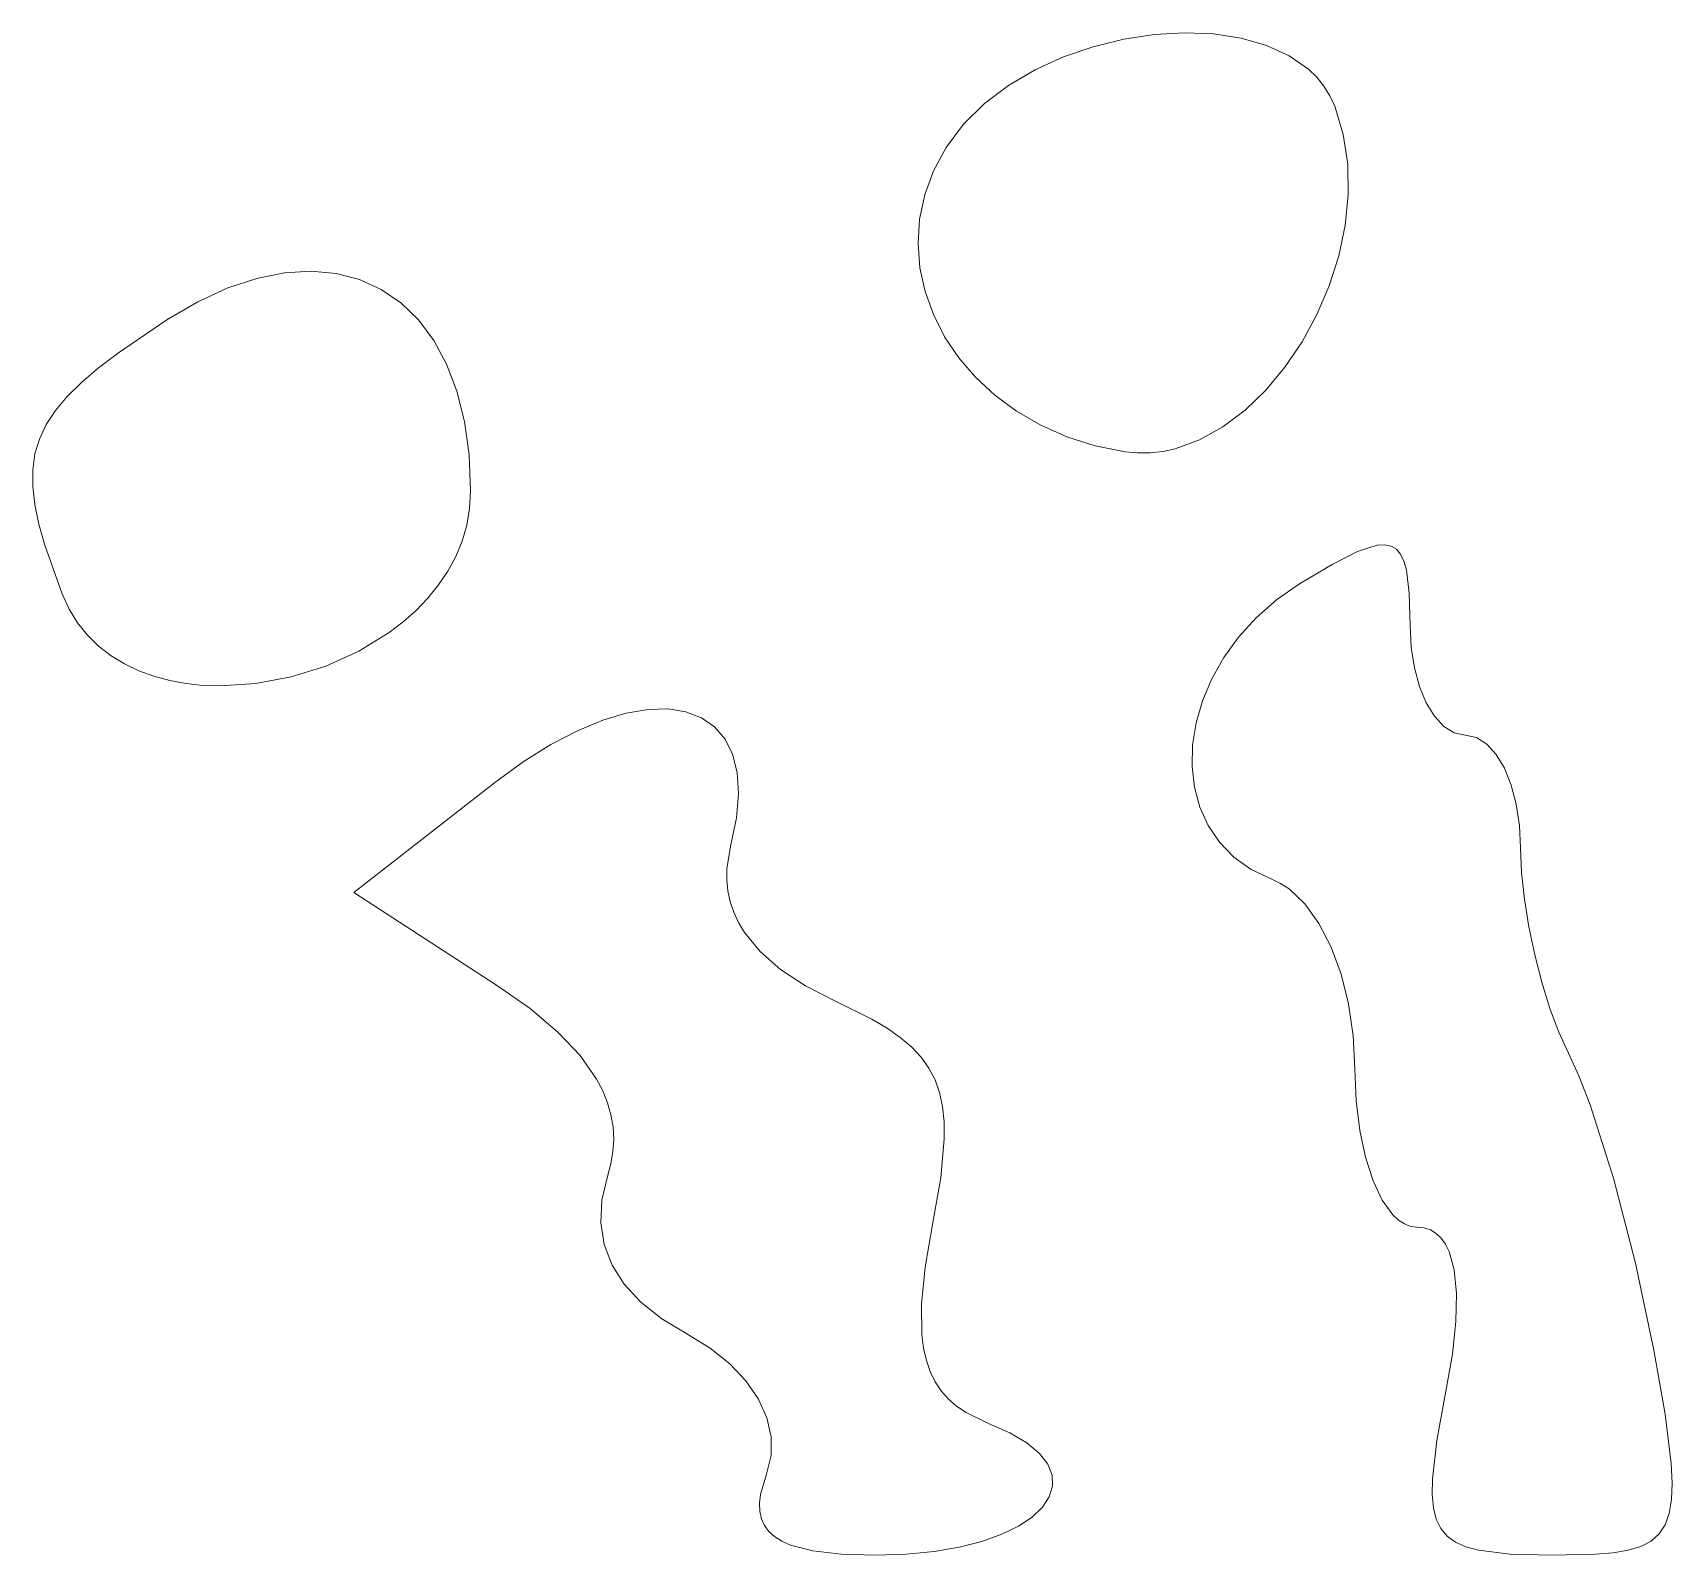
# Model space of a CAD drawing. Header units: millimetres. Extents: x -199 to 251, y -179 to 271.
# Drawn here: x 71.19 to 91.96, y 225.9 to 245.18 of the extents above; entities that cross this region are included whole.
import ezdxf

# ---------------------------------------------------------------- set-up
doc = ezdxf.new("R2010")
doc.units = ezdxf.units.MM
doc.header["$MEASUREMENT"] = 0
doc.layers.add('Camada 1', color=7, linetype='Continuous')

msp = doc.modelspace()

# ---------------------------------------------------------------- linework, layer by layer
at = {"layer": 'Camada 1', "color": 250, "lineweight": 18}
for points, knots in [([(87.8147, 242.7448), (87.8147, 242.7448), (87.8539, 243.1333), (87.8539, 243.1333), (87.8539, 243.1333), (87.8539, 243.1333), (87.8472, 243.5183), (87.8472, 243.5183), (87.8472, 243.5183), (87.8472, 243.5183), (87.7911, 243.8941), (87.7911, 243.8941), (87.7911, 243.8941), (87.7911, 243.8941), (87.6823, 244.2548), (87.6823, 244.2548), (87.6823, 244.2548), (87.6823, 244.2548), (87.6209, 244.3875), (87.6209, 244.3875), (87.6209, 244.3875), (87.6209, 244.3875), (87.5444, 244.5096), (87.5444, 244.5096), (87.5444, 244.5096), (87.5444, 244.5096), (87.4537, 244.6211), (87.4537, 244.6211), (87.4537, 244.6211), (87.4537, 244.6211), (87.3496, 244.7223), (87.3496, 244.7223), (87.3496, 244.7223), (87.3496, 244.7223), (87.1053, 244.8939), (87.1053, 244.8939), (87.1053, 244.8939), (87.1053, 244.8939), (86.8187, 245.0251), (86.8187, 245.0251), (86.8187, 245.0251), (86.8187, 245.0251), (86.4973, 245.1168), (86.4973, 245.1168), (86.4973, 245.1168), (86.4973, 245.1168), (86.1483, 245.1695), (86.1483, 245.1695), (86.1483, 245.1695), (86.1483, 245.1695), (85.7792, 245.1843), (85.7792, 245.1843), (85.7792, 245.1843), (85.7792, 245.1843), (85.3972, 245.1618), (85.3972, 245.1618), (85.3972, 245.1618), (85.3972, 245.1618), (85.0097, 245.1027), (85.0097, 245.1027), (85.0097, 245.1027), (85.0097, 245.1027), (84.6241, 245.008), (84.6241, 245.008), (84.6241, 245.008), (84.6241, 245.008), (84.2476, 244.8784), (84.2476, 244.8784), (84.2476, 244.8784), (84.2476, 244.8784), (83.8877, 244.7145), (83.8877, 244.7145), (83.8877, 244.7145), (83.8877, 244.7145), (83.5517, 244.5174), (83.5517, 244.5174), (83.5517, 244.5174), (83.5517, 244.5174), (83.2469, 244.2876), (83.2469, 244.2876), (83.2469, 244.2876), (83.2469, 244.2876), (82.9807, 244.026), (82.9807, 244.026), (82.9807, 244.026), (82.9807, 244.026), (82.7603, 243.7333), (82.7603, 243.7333), (82.7603, 243.7333), (82.7603, 243.7333), (82.6, 243.4361), (82.6, 243.4361), (82.6, 243.4361), (82.6, 243.4361), (82.4883, 243.1319), (82.4883, 243.1319), (82.4883, 243.1319), (82.4883, 243.1319), (82.4237, 242.8238), (82.4237, 242.8238), (82.4237, 242.8238), (82.4237, 242.8238), (82.404, 242.5151), (82.404, 242.5151), (82.404, 242.5151), (82.404, 242.5151), (82.4277, 242.2087), (82.4277, 242.2087), (82.4277, 242.2087), (82.4277, 242.2087), (82.4929, 241.9078), (82.4929, 241.9078), (82.4929, 241.9078), (82.4929, 241.9078), (82.5976, 241.6154), (82.5976, 241.6154), (82.5976, 241.6154), (82.5976, 241.6154), (82.7403, 241.3347), (82.7403, 241.3347), (82.7403, 241.3347), (82.7403, 241.3347), (82.919, 241.0686), (82.919, 241.0686), (82.919, 241.0686), (82.919, 241.0686), (83.1318, 240.8203), (83.1318, 240.8203), (83.1318, 240.8203), (83.1318, 240.8203), (83.3771, 240.5929), (83.3771, 240.5929), (83.3771, 240.5929), (83.3771, 240.5929), (83.6529, 240.3895), (83.6529, 240.3895), (83.6529, 240.3895), (83.6529, 240.3895), (83.9575, 240.2131), (83.9575, 240.2131), (83.9575, 240.2131), (83.9575, 240.2131), (84.289, 240.0669), (84.289, 240.0669), (84.289, 240.0669), (84.289, 240.0669), (84.6457, 239.9539), (84.6457, 239.9539), (84.6457, 239.9539), (84.6457, 239.9539), (85.0256, 239.8772), (85.0256, 239.8772), (85.0256, 239.8772), (85.0256, 239.8772), (85.1859, 239.8622), (85.1859, 239.8622), (85.1859, 239.8622), (85.1859, 239.8622), (85.3455, 239.8642), (85.3455, 239.8642), (85.3455, 239.8642), (85.3455, 239.8642), (85.5041, 239.8824), (85.5041, 239.8824), (85.5041, 239.8824), (85.5041, 239.8824), (85.6611, 239.916), (85.6611, 239.916), (85.6611, 239.916), (85.6611, 239.916), (85.9687, 240.027), (85.9687, 240.027), (85.9687, 240.027), (85.9687, 240.027), (86.2651, 240.1913), (86.2651, 240.1913), (86.2651, 240.1913), (86.2651, 240.1913), (86.5467, 240.4033), (86.5467, 240.4033), (86.5467, 240.4033), (86.5467, 240.4033), (86.8101, 240.6574), (86.8101, 240.6574), (86.8101, 240.6574), (86.8101, 240.6574), (87.0519, 240.9477), (87.0519, 240.9477), (87.0519, 240.9477), (87.0519, 240.9477), (87.2686, 241.2687), (87.2686, 241.2687), (87.2686, 241.2687), (87.2686, 241.2687), (87.4566, 241.6146), (87.4566, 241.6146), (87.4566, 241.6146), (87.4566, 241.6146), (87.6127, 241.9797), (87.6127, 241.9797), (87.6127, 241.9797), (87.6127, 241.9797), (87.7332, 242.3584), (87.7332, 242.3584), (87.7332, 242.3584), (87.7332, 242.3584), (87.8147, 242.7448), (87.8147, 242.7448)], [0, 0, 0, 0, 0.0188679, 0.0188679, 0.0188679, 0.0188679, 0.0377358, 0.0377358, 0.0377358, 0.0377358, 0.0566038, 0.0566038, 0.0566038, 0.0566038, 0.0754717, 0.0754717, 0.0754717, 0.0754717, 0.0943396, 0.0943396, 0.0943396, 0.0943396, 0.1132075, 0.1132075, 0.1132075, 0.1132075, 0.1320755, 0.1320755, 0.1320755, 0.1320755, 0.1509434, 0.1509434, 0.1509434, 0.1509434, 0.1698113, 0.1698113, 0.1698113, 0.1698113, 0.1886792, 0.1886792, 0.1886792, 0.1886792, 0.2075472, 0.2075472, 0.2075472, 0.2075472, 0.2264151, 0.2264151, 0.2264151, 0.2264151, 0.245283, 0.245283, 0.245283, 0.245283, 0.2641509, 0.2641509, 0.2641509, 0.2641509, 0.2830189, 0.2830189, 0.2830189, 0.2830189, 0.3018868, 0.3018868, 0.3018868, 0.3018868, 0.3207547, 0.3207547, 0.3207547, 0.3207547, 0.3396226, 0.3396226, 0.3396226, 0.3396226, 0.3584906, 0.3584906, 0.3584906, 0.3584906, 0.3773585, 0.3773585, 0.3773585, 0.3773585, 0.3962264, 0.3962264, 0.3962264, 0.3962264, 0.4150943, 0.4150943, 0.4150943, 0.4150943, 0.4339623, 0.4339623, 0.4339623, 0.4339623, 0.4528302, 0.4528302, 0.4528302, 0.4528302, 0.4716981, 0.4716981, 0.4716981, 0.4716981, 0.490566, 0.490566, 0.490566, 0.490566, 0.509434, 0.509434, 0.509434, 0.509434, 0.5283019, 0.5283019, 0.5283019, 0.5283019, 0.5471698, 0.5471698, 0.5471698, 0.5471698, 0.5660377, 0.5660377, 0.5660377, 0.5660377, 0.5849057, 0.5849057, 0.5849057, 0.5849057, 0.6037736, 0.6037736, 0.6037736, 0.6037736, 0.6226415, 0.6226415, 0.6226415, 0.6226415, 0.6415094, 0.6415094, 0.6415094, 0.6415094, 0.6603774, 0.6603774, 0.6603774, 0.6603774, 0.6792453, 0.6792453, 0.6792453, 0.6792453, 0.6981132, 0.6981132, 0.6981132, 0.6981132, 0.7169811, 0.7169811, 0.7169811, 0.7169811, 0.7358491, 0.7358491, 0.7358491, 0.7358491, 0.754717, 0.754717, 0.754717, 0.754717, 0.7735849, 0.7735849, 0.7735849, 0.7735849, 0.7924528, 0.7924528, 0.7924528, 0.7924528, 0.8113208, 0.8113208, 0.8113208, 0.8113208, 0.8301887, 0.8301887, 0.8301887, 0.8301887, 0.8490566, 0.8490566, 0.8490566, 0.8490566, 0.8679245, 0.8679245, 0.8679245, 0.8679245, 0.8867925, 0.8867925, 0.8867925, 0.8867925, 0.9056604, 0.9056604, 0.9056604, 0.9056604, 0.9245283, 0.9245283, 0.9245283, 0.9245283, 0.9433962, 0.9433962, 0.9433962, 0.9433962, 0.9622642, 0.9622642, 0.9622642, 0.9622642, 1, 1, 1, 1]), ([(76.4309, 240.9862), (76.4309, 240.9862), (76.2678, 241.2877), (76.2678, 241.2877), (76.2678, 241.2877), (76.2678, 241.2877), (76.074, 241.5466), (76.074, 241.5466), (76.074, 241.5466), (76.074, 241.5466), (75.8514, 241.762), (75.8514, 241.762), (75.8514, 241.762), (75.8514, 241.762), (75.6021, 241.9325), (75.6021, 241.9325), (75.6021, 241.9325), (75.6021, 241.9325), (75.3282, 242.0572), (75.3282, 242.0572), (75.3282, 242.0572), (75.3282, 242.0572), (75.0316, 242.1347), (75.0316, 242.1347), (75.0316, 242.1347), (75.0316, 242.1347), (74.7144, 242.1641), (74.7144, 242.1641), (74.7144, 242.1641), (74.7144, 242.1641), (74.3785, 242.1441), (74.3785, 242.1441), (74.3785, 242.1441), (74.3785, 242.1441), (74.0261, 242.0737), (74.0261, 242.0737), (74.0261, 242.0737), (74.0261, 242.0737), (73.659, 241.9517), (73.659, 241.9517), (73.659, 241.9517), (73.659, 241.9517), (73.2793, 241.777), (73.2793, 241.777), (73.2793, 241.777), (73.2793, 241.777), (72.8892, 241.5483), (72.8892, 241.5483), (72.8892, 241.5483), (72.8892, 241.5483), (72.2753, 241.1304), (72.2753, 241.1304), (72.2753, 241.1304), (72.2753, 241.1304), (72.0237, 240.9389), (72.0237, 240.9389), (72.0237, 240.9389), (72.0237, 240.9389), (71.8075, 240.7552), (71.8075, 240.7552), (71.8075, 240.7552), (71.8075, 240.7552), (71.6255, 240.5762), (71.6255, 240.5762), (71.6255, 240.5762), (71.6255, 240.5762), (71.4766, 240.3991), (71.4766, 240.3991), (71.4766, 240.3991), (71.4766, 240.3991), (71.3598, 240.2208), (71.3598, 240.2208), (71.3598, 240.2208), (71.3598, 240.2208), (71.2737, 240.0383), (71.2737, 240.0383), (71.2737, 240.0383), (71.2737, 240.0383), (71.2174, 239.8489), (71.2174, 239.8489), (71.2174, 239.8489), (71.2174, 239.8489), (71.1897, 239.6495), (71.1897, 239.6495), (71.1897, 239.6495), (71.1897, 239.6495), (71.1894, 239.437), (71.1894, 239.437), (71.1894, 239.437), (71.1894, 239.437), (71.2155, 239.2086), (71.2155, 239.2086), (71.2155, 239.2086), (71.2155, 239.2086), (71.2668, 238.9614), (71.2668, 238.9614), (71.2668, 238.9614), (71.2668, 238.9614), (71.3421, 238.6922), (71.3421, 238.6922), (71.3421, 238.6922), (71.3421, 238.6922), (71.5605, 238.0765), (71.5605, 238.0765), (71.5605, 238.0765), (71.5605, 238.0765), (71.6492, 237.8831), (71.6492, 237.8831), (71.6492, 237.8831), (71.6492, 237.8831), (71.7569, 237.7084), (71.7569, 237.7084), (71.7569, 237.7084), (71.7569, 237.7084), (71.8823, 237.552), (71.8823, 237.552), (71.8823, 237.552), (71.8823, 237.552), (72.0239, 237.4136), (72.0239, 237.4136), (72.0239, 237.4136), (72.0239, 237.4136), (72.1802, 237.2929), (72.1802, 237.2929), (72.1802, 237.2929), (72.1802, 237.2929), (72.3498, 237.1894), (72.3498, 237.1894), (72.3498, 237.1894), (72.3498, 237.1894), (72.5313, 237.1028), (72.5313, 237.1028), (72.5313, 237.1028), (72.5313, 237.1028), (72.7233, 237.0328), (72.7233, 237.0328), (72.7233, 237.0328), (72.7233, 237.0328), (72.9242, 236.9789), (72.9242, 236.9789), (72.9242, 236.9789), (72.9242, 236.9789), (73.1328, 236.9409), (73.1328, 236.9409), (73.1328, 236.9409), (73.1328, 236.9409), (73.3474, 236.9183), (73.3474, 236.9183), (73.3474, 236.9183), (73.3474, 236.9183), (73.5669, 236.9108), (73.5669, 236.9108), (73.5669, 236.9108), (73.5669, 236.9108), (74.0141, 236.9398), (74.0141, 236.9398), (74.0141, 236.9398), (74.0141, 236.9398), (74.4629, 237.0248), (74.4629, 237.0248), (74.4629, 237.0248), (74.4629, 237.0248), (74.9019, 237.163), (74.9019, 237.163), (74.9019, 237.163), (74.9019, 237.163), (75.3196, 237.3515), (75.3196, 237.3515), (75.3196, 237.3515), (75.3196, 237.3515), (75.7045, 237.5875), (75.7045, 237.5875), (75.7045, 237.5875), (75.7045, 237.5875), (75.8811, 237.7224), (75.8811, 237.7224), (75.8811, 237.7224), (75.8811, 237.7224), (76.0452, 237.868), (76.0452, 237.868), (76.0452, 237.868), (76.0452, 237.868), (76.1954, 238.0241), (76.1954, 238.0241), (76.1954, 238.0241), (76.1954, 238.0241), (76.3302, 238.1902), (76.3302, 238.1902), (76.3302, 238.1902), (76.3302, 238.1902), (76.4481, 238.366), (76.4481, 238.366), (76.4481, 238.366), (76.4481, 238.366), (76.5479, 238.5511), (76.5479, 238.5511), (76.5479, 238.5511), (76.5479, 238.5511), (76.628, 238.7453), (76.628, 238.7453), (76.628, 238.7453), (76.628, 238.7453), (76.687, 238.948), (76.687, 238.948), (76.687, 238.948), (76.687, 238.948), (76.7234, 239.1589), (76.7234, 239.1589), (76.7234, 239.1589), (76.7234, 239.1589), (76.7359, 239.3778), (76.7359, 239.3778), (76.7359, 239.3778), (76.7359, 239.3778), (76.7158, 239.838), (76.7158, 239.838), (76.7158, 239.838), (76.7158, 239.838), (76.6569, 240.2602), (76.6569, 240.2602), (76.6569, 240.2602), (76.6569, 240.2602), (76.5613, 240.6433), (76.5613, 240.6433), (76.5613, 240.6433), (76.5613, 240.6433), (76.4309, 240.9862), (76.4309, 240.9862)], [0, 0, 0, 0, 0.0172414, 0.0172414, 0.0172414, 0.0172414, 0.0344828, 0.0344828, 0.0344828, 0.0344828, 0.0517241, 0.0517241, 0.0517241, 0.0517241, 0.0689655, 0.0689655, 0.0689655, 0.0689655, 0.0862069, 0.0862069, 0.0862069, 0.0862069, 0.1034483, 0.1034483, 0.1034483, 0.1034483, 0.1206897, 0.1206897, 0.1206897, 0.1206897, 0.137931, 0.137931, 0.137931, 0.137931, 0.1551724, 0.1551724, 0.1551724, 0.1551724, 0.1724138, 0.1724138, 0.1724138, 0.1724138, 0.1896552, 0.1896552, 0.1896552, 0.1896552, 0.2068966, 0.2068966, 0.2068966, 0.2068966, 0.2241379, 0.2241379, 0.2241379, 0.2241379, 0.2413793, 0.2413793, 0.2413793, 0.2413793, 0.2586207, 0.2586207, 0.2586207, 0.2586207, 0.2758621, 0.2758621, 0.2758621, 0.2758621, 0.2931034, 0.2931034, 0.2931034, 0.2931034, 0.3103448, 0.3103448, 0.3103448, 0.3103448, 0.3275862, 0.3275862, 0.3275862, 0.3275862, 0.3448276, 0.3448276, 0.3448276, 0.3448276, 0.362069, 0.362069, 0.362069, 0.362069, 0.3793103, 0.3793103, 0.3793103, 0.3793103, 0.3965517, 0.3965517, 0.3965517, 0.3965517, 0.4137931, 0.4137931, 0.4137931, 0.4137931, 0.4310345, 0.4310345, 0.4310345, 0.4310345, 0.4482759, 0.4482759, 0.4482759, 0.4482759, 0.4655172, 0.4655172, 0.4655172, 0.4655172, 0.4827586, 0.4827586, 0.4827586, 0.4827586, 0.5, 0.5, 0.5, 0.5, 0.5172414, 0.5172414, 0.5172414, 0.5172414, 0.5344828, 0.5344828, 0.5344828, 0.5344828, 0.5517241, 0.5517241, 0.5517241, 0.5517241, 0.5689655, 0.5689655, 0.5689655, 0.5689655, 0.5862069, 0.5862069, 0.5862069, 0.5862069, 0.6034483, 0.6034483, 0.6034483, 0.6034483, 0.6206897, 0.6206897, 0.6206897, 0.6206897, 0.637931, 0.637931, 0.637931, 0.637931, 0.6551724, 0.6551724, 0.6551724, 0.6551724, 0.6724138, 0.6724138, 0.6724138, 0.6724138, 0.6896552, 0.6896552, 0.6896552, 0.6896552, 0.7068966, 0.7068966, 0.7068966, 0.7068966, 0.7241379, 0.7241379, 0.7241379, 0.7241379, 0.7413793, 0.7413793, 0.7413793, 0.7413793, 0.7586207, 0.7586207, 0.7586207, 0.7586207, 0.7758621, 0.7758621, 0.7758621, 0.7758621, 0.7931034, 0.7931034, 0.7931034, 0.7931034, 0.8103448, 0.8103448, 0.8103448, 0.8103448, 0.8275862, 0.8275862, 0.8275862, 0.8275862, 0.8448276, 0.8448276, 0.8448276, 0.8448276, 0.862069, 0.862069, 0.862069, 0.862069, 0.8793103, 0.8793103, 0.8793103, 0.8793103, 0.8965517, 0.8965517, 0.8965517, 0.8965517, 0.9137931, 0.9137931, 0.9137931, 0.9137931, 0.9310345, 0.9310345, 0.9310345, 0.9310345, 0.9482759, 0.9482759, 0.9482759, 0.9482759, 0.9655172, 0.9655172, 0.9655172, 0.9655172, 1, 1, 1, 1]), ([(86.9445, 238.0018), (86.9445, 238.0018), (86.6869, 237.7755), (86.6869, 237.7755), (86.6869, 237.7755), (86.6869, 237.7755), (86.464, 237.5305), (86.464, 237.5305), (86.464, 237.5305), (86.464, 237.5305), (86.276, 237.2708), (86.276, 237.2708), (86.276, 237.2708), (86.276, 237.2708), (86.1234, 237.0004), (86.1234, 237.0004), (86.1234, 237.0004), (86.1234, 237.0004), (86.0066, 236.7233), (86.0066, 236.7233), (86.0066, 236.7233), (86.0066, 236.7233), (85.9258, 236.4434), (85.9258, 236.4434), (85.9258, 236.4434), (85.9258, 236.4434), (85.8816, 236.1648), (85.8816, 236.1648), (85.8816, 236.1648), (85.8816, 236.1648), (85.8743, 235.8915), (85.8743, 235.8915), (85.8743, 235.8915), (85.8743, 235.8915), (85.9042, 235.6274), (85.9042, 235.6274), (85.9042, 235.6274), (85.9042, 235.6274), (85.9716, 235.3766), (85.9716, 235.3766), (85.9716, 235.3766), (85.9716, 235.3766), (86.0771, 235.1431), (86.0771, 235.1431), (86.0771, 235.1431), (86.0771, 235.1431), (86.2209, 234.9308), (86.2209, 234.9308), (86.2209, 234.9308), (86.2209, 234.9308), (86.4035, 234.7437), (86.4035, 234.7437), (86.4035, 234.7437), (86.4035, 234.7437), (86.6252, 234.586), (86.6252, 234.586), (86.6252, 234.586), (86.6252, 234.586), (86.8864, 234.4614), (86.8864, 234.4614), (86.8864, 234.4614), (86.8864, 234.4614), (86.9968, 234.4094), (86.9968, 234.4094), (86.9968, 234.4094), (86.9968, 234.4094), (87.1033, 234.3396), (87.1033, 234.3396), (87.1033, 234.3396), (87.1033, 234.3396), (87.3029, 234.1504), (87.3029, 234.1504), (87.3029, 234.1504), (87.3029, 234.1504), (87.4816, 233.9022), (87.4816, 233.9022), (87.4816, 233.9022), (87.4816, 233.9022), (87.6358, 233.6029), (87.6358, 233.6029), (87.6358, 233.6029), (87.6358, 233.6029), (87.7619, 233.2609), (87.7619, 233.2609), (87.7619, 233.2609), (87.7619, 233.2609), (87.8565, 232.884), (87.8565, 232.884), (87.8565, 232.884), (87.8565, 232.884), (87.9158, 232.4806), (87.9158, 232.4806), (87.9158, 232.4806), (87.9158, 232.4806), (87.9364, 232.0589), (87.9364, 232.0589), (87.9364, 232.0589), (87.9364, 232.0589), (87.9525, 231.6564), (87.9525, 231.6564), (87.9525, 231.6564), (87.9525, 231.6564), (87.9985, 231.281), (87.9985, 231.281), (87.9985, 231.281), (87.9985, 231.281), (88.0713, 230.9407), (88.0713, 230.9407), (88.0713, 230.9407), (88.0713, 230.9407), (88.1677, 230.6439), (88.1677, 230.6439), (88.1677, 230.6439), (88.1677, 230.6439), (88.2843, 230.3987), (88.2843, 230.3987), (88.2843, 230.3987), (88.2843, 230.3987), (88.4181, 230.2134), (88.4181, 230.2134), (88.4181, 230.2134), (88.4181, 230.2134), (88.4904, 230.1458), (88.4904, 230.1458), (88.4904, 230.1458), (88.4904, 230.1458), (88.5657, 230.0962), (88.5657, 230.0962), (88.5657, 230.0962), (88.5657, 230.0962), (88.6437, 230.0657), (88.6437, 230.0657), (88.6437, 230.0657), (88.6437, 230.0657), (88.7239, 230.0553), (88.7239, 230.0553), (88.7239, 230.0553), (88.7239, 230.0553), (88.8137, 230.0465), (88.8137, 230.0465), (88.8137, 230.0465), (88.8137, 230.0465), (88.8948, 230.0203), (88.8948, 230.0203), (88.8948, 230.0203), (88.8948, 230.0203), (88.9672, 229.977), (88.9672, 229.977), (88.9672, 229.977), (88.9672, 229.977), (89.0307, 229.9168), (89.0307, 229.9168), (89.0307, 229.9168), (89.0307, 229.9168), (89.0855, 229.84), (89.0855, 229.84), (89.0855, 229.84), (89.0855, 229.84), (89.1313, 229.7469), (89.1313, 229.7469), (89.1313, 229.7469), (89.1313, 229.7469), (89.1962, 229.5128), (89.1962, 229.5128), (89.1962, 229.5128), (89.1962, 229.5128), (89.225, 229.2166), (89.225, 229.2166), (89.225, 229.2166), (89.225, 229.2166), (89.2174, 228.8606), (89.2174, 228.8606), (89.2174, 228.8606), (89.2174, 228.8606), (89.173, 228.4469), (89.173, 228.4469), (89.173, 228.4469), (89.173, 228.4469), (89.0915, 227.9776), (89.0915, 227.9776), (89.0915, 227.9776), (89.0915, 227.9776), (88.9756, 227.3517), (88.9756, 227.3517), (88.9756, 227.3517), (88.9756, 227.3517), (88.9188, 226.8644), (88.9188, 226.8644), (88.9188, 226.8644), (88.9188, 226.8644), (88.9161, 226.6674), (88.9161, 226.6674), (88.9161, 226.6674), (88.9161, 226.6674), (88.9321, 226.4988), (88.9321, 226.4988), (88.9321, 226.4988), (88.9321, 226.4988), (88.9686, 226.3563), (88.9686, 226.3563), (88.9686, 226.3563), (88.9686, 226.3563), (89.0266, 226.2378), (89.0266, 226.2378), (89.0266, 226.2378), (89.0266, 226.2378), (89.1077, 226.1413), (89.1077, 226.1413), (89.1077, 226.1413), (89.1077, 226.1413), (89.2132, 226.0645), (89.2132, 226.0645), (89.2132, 226.0645), (89.2132, 226.0645), (89.3444, 226.0053), (89.3444, 226.0053), (89.3444, 226.0053), (89.3444, 226.0053), (89.5028, 225.9617), (89.5028, 225.9617), (89.5028, 225.9617), (89.5028, 225.9617), (89.9066, 225.9126), (89.9066, 225.9126), (89.9066, 225.9126), (89.9066, 225.9126), (90.4356, 225.8999), (90.4356, 225.8999), (90.4356, 225.8999), (90.4356, 225.8999), (90.9847, 225.9115), (90.9847, 225.9115), (90.9847, 225.9115), (90.9847, 225.9115), (91.2078, 225.9307), (91.2078, 225.9307), (91.2078, 225.9307), (91.2078, 225.9307), (91.3985, 225.9629), (91.3985, 225.9629), (91.3985, 225.9629), (91.3985, 225.9629), (91.5583, 226.0113), (91.5583, 226.0113), (91.5583, 226.0113), (91.5583, 226.0113), (91.689, 226.0789), (91.689, 226.0789), (91.689, 226.0789), (91.689, 226.0789), (91.792, 226.1689), (91.792, 226.1689), (91.792, 226.1689), (91.792, 226.1689), (91.8688, 226.2843), (91.8688, 226.2843), (91.8688, 226.2843), (91.8688, 226.2843), (91.9209, 226.4283), (91.9209, 226.4283), (91.9209, 226.4283), (91.9209, 226.4283), (91.95, 226.604), (91.95, 226.604), (91.95, 226.604), (91.95, 226.604), (91.9575, 226.8144), (91.9575, 226.8144), (91.9575, 226.8144), (91.9575, 226.8144), (91.9452, 227.0628), (91.9452, 227.0628), (91.9452, 227.0628), (91.9452, 227.0628), (91.8665, 227.6855), (91.8665, 227.6855), (91.8665, 227.6855), (91.8665, 227.6855), (91.7264, 228.497), (91.7264, 228.497), (91.7264, 228.497), (91.7264, 228.497), (91.4942, 229.5973), (91.4942, 229.5973), (91.4942, 229.5973), (91.4942, 229.5973), (91.2128, 230.6738), (91.2128, 230.6738), (91.2128, 230.6738), (91.2128, 230.6738), (90.9177, 231.6027), (90.9177, 231.6027), (90.9177, 231.6027), (90.9177, 231.6027), (90.776, 231.9731), (90.776, 231.9731), (90.776, 231.9731), (90.776, 231.9731), (90.6441, 232.2604), (90.6441, 232.2604), (90.6441, 232.2604), (90.6441, 232.2604), (90.5221, 232.5241), (90.5221, 232.5241), (90.5221, 232.5241), (90.5221, 232.5241), (90.4083, 232.8264), (90.4083, 232.8264), (90.4083, 232.8264), (90.4083, 232.8264), (90.3051, 233.1569), (90.3051, 233.1569), (90.3051, 233.1569), (90.3051, 233.1569), (90.2151, 233.5047), (90.2151, 233.5047), (90.2151, 233.5047), (90.2151, 233.5047), (90.1407, 233.8593), (90.1407, 233.8593), (90.1407, 233.8593), (90.1407, 233.8593), (90.0845, 234.2101), (90.0845, 234.2101), (90.0845, 234.2101), (90.0845, 234.2101), (90.0489, 234.5464), (90.0489, 234.5464), (90.0489, 234.5464), (90.0489, 234.5464), (90.0365, 234.8575), (90.0365, 234.8575), (90.0365, 234.8575), (90.0365, 234.8575), (90.0222, 235.1449), (90.0222, 235.1449), (90.0222, 235.1449), (90.0222, 235.1449), (89.9813, 235.413), (89.9813, 235.413), (89.9813, 235.413), (89.9813, 235.413), (89.9165, 235.656), (89.9165, 235.656), (89.9165, 235.656), (89.9165, 235.656), (89.8309, 235.8679), (89.8309, 235.8679), (89.8309, 235.8679), (89.8309, 235.8679), (89.7271, 236.0431), (89.7271, 236.0431), (89.7271, 236.0431), (89.7271, 236.0431), (89.6083, 236.1754), (89.6083, 236.1754), (89.6083, 236.1754), (89.6083, 236.1754), (89.4771, 236.2591), (89.4771, 236.2591), (89.4771, 236.2591), (89.4771, 236.2591), (89.3365, 236.2883), (89.3365, 236.2883), (89.3365, 236.2883), (89.3365, 236.2883), (89.1958, 236.3168), (89.1958, 236.3168), (89.1958, 236.3168), (89.1958, 236.3168), (89.0646, 236.3981), (89.0646, 236.3981), (89.0646, 236.3981), (89.0646, 236.3981), (88.9457, 236.5268), (88.9457, 236.5268), (88.9457, 236.5268), (88.9457, 236.5268), (88.8421, 236.6969), (88.8421, 236.6969), (88.8421, 236.6969), (88.8421, 236.6969), (88.7564, 236.903), (88.7564, 236.903), (88.7564, 236.903), (88.7564, 236.903), (88.6917, 237.1391), (88.6917, 237.1391), (88.6917, 237.1391), (88.6917, 237.1391), (88.6507, 237.3997), (88.6507, 237.3997), (88.6507, 237.3997), (88.6507, 237.3997), (88.6364, 237.679), (88.6364, 237.679), (88.6364, 237.679), (88.6364, 237.679), (88.6265, 238.0824), (88.6265, 238.0824), (88.6265, 238.0824), (88.6265, 238.0824), (88.5901, 238.3816), (88.5901, 238.3816), (88.5901, 238.3816), (88.5901, 238.3816), (88.5586, 238.4934), (88.5586, 238.4934), (88.5586, 238.4934), (88.5586, 238.4934), (88.5166, 238.5805), (88.5166, 238.5805), (88.5166, 238.5805), (88.5166, 238.5805), (88.4629, 238.6435), (88.4629, 238.6435), (88.4629, 238.6435), (88.4629, 238.6435), (88.396, 238.6828), (88.396, 238.6828), (88.396, 238.6828), (88.396, 238.6828), (88.3149, 238.6991), (88.3149, 238.6991), (88.3149, 238.6991), (88.3149, 238.6991), (88.218, 238.6927), (88.218, 238.6927), (88.218, 238.6927), (88.218, 238.6927), (87.9722, 238.6137), (87.9722, 238.6137), (87.9722, 238.6137), (87.9722, 238.6137), (87.6484, 238.45), (87.6484, 238.45), (87.6484, 238.45), (87.6484, 238.45), (87.2364, 238.2053), (87.2364, 238.2053), (87.2364, 238.2053), (87.2364, 238.2053), (86.9445, 238.0018), (86.9445, 238.0018)], [0, 0, 0, 0, 0.0089286, 0.0089286, 0.0089286, 0.0089286, 0.0178571, 0.0178571, 0.0178571, 0.0178571, 0.0267857, 0.0267857, 0.0267857, 0.0267857, 0.0357143, 0.0357143, 0.0357143, 0.0357143, 0.0446429, 0.0446429, 0.0446429, 0.0446429, 0.0535714, 0.0535714, 0.0535714, 0.0535714, 0.0625, 0.0625, 0.0625, 0.0625, 0.0714286, 0.0714286, 0.0714286, 0.0714286, 0.0803571, 0.0803571, 0.0803571, 0.0803571, 0.0892857, 0.0892857, 0.0892857, 0.0892857, 0.0982143, 0.0982143, 0.0982143, 0.0982143, 0.1071429, 0.1071429, 0.1071429, 0.1071429, 0.1160714, 0.1160714, 0.1160714, 0.1160714, 0.125, 0.125, 0.125, 0.125, 0.1339286, 0.1339286, 0.1339286, 0.1339286, 0.1428571, 0.1428571, 0.1428571, 0.1428571, 0.1517857, 0.1517857, 0.1517857, 0.1517857, 0.1607143, 0.1607143, 0.1607143, 0.1607143, 0.1696429, 0.1696429, 0.1696429, 0.1696429, 0.1785714, 0.1785714, 0.1785714, 0.1785714, 0.1875, 0.1875, 0.1875, 0.1875, 0.1964286, 0.1964286, 0.1964286, 0.1964286, 0.2053571, 0.2053571, 0.2053571, 0.2053571, 0.2142857, 0.2142857, 0.2142857, 0.2142857, 0.2232143, 0.2232143, 0.2232143, 0.2232143, 0.2321429, 0.2321429, 0.2321429, 0.2321429, 0.2410714, 0.2410714, 0.2410714, 0.2410714, 0.25, 0.25, 0.25, 0.25, 0.2589286, 0.2589286, 0.2589286, 0.2589286, 0.2678571, 0.2678571, 0.2678571, 0.2678571, 0.2767857, 0.2767857, 0.2767857, 0.2767857, 0.2857143, 0.2857143, 0.2857143, 0.2857143, 0.2946429, 0.2946429, 0.2946429, 0.2946429, 0.3035714, 0.3035714, 0.3035714, 0.3035714, 0.3125, 0.3125, 0.3125, 0.3125, 0.3214286, 0.3214286, 0.3214286, 0.3214286, 0.3303571, 0.3303571, 0.3303571, 0.3303571, 0.3392857, 0.3392857, 0.3392857, 0.3392857, 0.3482143, 0.3482143, 0.3482143, 0.3482143, 0.3571429, 0.3571429, 0.3571429, 0.3571429, 0.3660714, 0.3660714, 0.3660714, 0.3660714, 0.375, 0.375, 0.375, 0.375, 0.3839286, 0.3839286, 0.3839286, 0.3839286, 0.3928571, 0.3928571, 0.3928571, 0.3928571, 0.4017857, 0.4017857, 0.4017857, 0.4017857, 0.4107143, 0.4107143, 0.4107143, 0.4107143, 0.4196429, 0.4196429, 0.4196429, 0.4196429, 0.4285714, 0.4285714, 0.4285714, 0.4285714, 0.4375, 0.4375, 0.4375, 0.4375, 0.4464286, 0.4464286, 0.4464286, 0.4464286, 0.4553571, 0.4553571, 0.4553571, 0.4553571, 0.4642857, 0.4642857, 0.4642857, 0.4642857, 0.4732143, 0.4732143, 0.4732143, 0.4732143, 0.4821429, 0.4821429, 0.4821429, 0.4821429, 0.4910714, 0.4910714, 0.4910714, 0.4910714, 0.5, 0.5, 0.5, 0.5, 0.5089286, 0.5089286, 0.5089286, 0.5089286, 0.5178571, 0.5178571, 0.5178571, 0.5178571, 0.5267857, 0.5267857, 0.5267857, 0.5267857, 0.5357143, 0.5357143, 0.5357143, 0.5357143, 0.5446429, 0.5446429, 0.5446429, 0.5446429, 0.5535714, 0.5535714, 0.5535714, 0.5535714, 0.5625, 0.5625, 0.5625, 0.5625, 0.5714286, 0.5714286, 0.5714286, 0.5714286, 0.5803571, 0.5803571, 0.5803571, 0.5803571, 0.5892857, 0.5892857, 0.5892857, 0.5892857, 0.5982143, 0.5982143, 0.5982143, 0.5982143, 0.6071429, 0.6071429, 0.6071429, 0.6071429, 0.6160714, 0.6160714, 0.6160714, 0.6160714, 0.625, 0.625, 0.625, 0.625, 0.6339286, 0.6339286, 0.6339286, 0.6339286, 0.6428571, 0.6428571, 0.6428571, 0.6428571, 0.6517857, 0.6517857, 0.6517857, 0.6517857, 0.6607143, 0.6607143, 0.6607143, 0.6607143, 0.6696429, 0.6696429, 0.6696429, 0.6696429, 0.6785714, 0.6785714, 0.6785714, 0.6785714, 0.6875, 0.6875, 0.6875, 0.6875, 0.6964286, 0.6964286, 0.6964286, 0.6964286, 0.7053571, 0.7053571, 0.7053571, 0.7053571, 0.7142857, 0.7142857, 0.7142857, 0.7142857, 0.7232143, 0.7232143, 0.7232143, 0.7232143, 0.7321429, 0.7321429, 0.7321429, 0.7321429, 0.7410714, 0.7410714, 0.7410714, 0.7410714, 0.75, 0.75, 0.75, 0.75, 0.7589286, 0.7589286, 0.7589286, 0.7589286, 0.7678571, 0.7678571, 0.7678571, 0.7678571, 0.7767857, 0.7767857, 0.7767857, 0.7767857, 0.7857143, 0.7857143, 0.7857143, 0.7857143, 0.7946429, 0.7946429, 0.7946429, 0.7946429, 0.8035714, 0.8035714, 0.8035714, 0.8035714, 0.8125, 0.8125, 0.8125, 0.8125, 0.8214286, 0.8214286, 0.8214286, 0.8214286, 0.8303571, 0.8303571, 0.8303571, 0.8303571, 0.8392857, 0.8392857, 0.8392857, 0.8392857, 0.8482143, 0.8482143, 0.8482143, 0.8482143, 0.8571429, 0.8571429, 0.8571429, 0.8571429, 0.8660714, 0.8660714, 0.8660714, 0.8660714, 0.875, 0.875, 0.875, 0.875, 0.8839286, 0.8839286, 0.8839286, 0.8839286, 0.8928571, 0.8928571, 0.8928571, 0.8928571, 0.9017857, 0.9017857, 0.9017857, 0.9017857, 0.9107143, 0.9107143, 0.9107143, 0.9107143, 0.9196429, 0.9196429, 0.9196429, 0.9196429, 0.9285714, 0.9285714, 0.9285714, 0.9285714, 0.9375, 0.9375, 0.9375, 0.9375, 0.9464286, 0.9464286, 0.9464286, 0.9464286, 0.9553571, 0.9553571, 0.9553571, 0.9553571, 0.9642857, 0.9642857, 0.9642857, 0.9642857, 0.9732143, 0.9732143, 0.9732143, 0.9732143, 0.9821429, 0.9821429, 0.9821429, 0.9821429, 1, 1, 1, 1]), ([(80.402, 233.5464), (80.402, 233.5464), (80.2049, 233.7873), (80.2049, 233.7873), (80.2049, 233.7873), (80.2049, 233.7873), (80.1293, 233.9135), (80.1293, 233.9135), (80.1293, 233.9135), (80.1293, 233.9135), (80.0691, 234.0434), (80.0691, 234.0434), (80.0691, 234.0434), (80.0691, 234.0434), (80.0242, 234.1769), (80.0242, 234.1769), (80.0242, 234.1769), (80.0242, 234.1769), (79.9947, 234.3141), (79.9947, 234.3141), (79.9947, 234.3141), (79.9947, 234.3141), (79.9807, 234.4548), (79.9807, 234.4548), (79.9807, 234.4548), (79.9807, 234.4548), (79.9821, 234.599), (79.9821, 234.599), (79.9821, 234.599), (79.9821, 234.599), (80.0316, 234.8977), (80.0316, 234.8977), (80.0316, 234.8977), (80.0316, 234.8977), (80.1032, 235.2393), (80.1032, 235.2393), (80.1032, 235.2393), (80.1032, 235.2393), (80.1293, 235.5447), (80.1293, 235.5447), (80.1293, 235.5447), (80.1293, 235.5447), (80.1125, 235.8134), (80.1125, 235.8134), (80.1125, 235.8134), (80.1125, 235.8134), (80.0549, 236.0447), (80.0549, 236.0447), (80.0549, 236.0447), (80.0549, 236.0447), (79.9589, 236.238), (79.9589, 236.238), (79.9589, 236.238), (79.9589, 236.238), (79.8268, 236.3927), (79.8268, 236.3927), (79.8268, 236.3927), (79.8268, 236.3927), (79.6611, 236.5083), (79.6611, 236.5083), (79.6611, 236.5083), (79.6611, 236.5083), (79.464, 236.5839), (79.464, 236.5839), (79.464, 236.5839), (79.464, 236.5839), (79.2379, 236.6193), (79.2379, 236.6193), (79.2379, 236.6193), (79.2379, 236.6193), (78.9852, 236.6135), (78.9852, 236.6135), (78.9852, 236.6135), (78.9852, 236.6135), (78.708, 236.5662), (78.708, 236.5662), (78.708, 236.5662), (78.708, 236.5662), (78.4089, 236.4765), (78.4089, 236.4765), (78.4089, 236.4765), (78.4089, 236.4765), (78.0901, 236.344), (78.0901, 236.344), (78.0901, 236.344), (78.0901, 236.344), (77.7539, 236.168), (77.7539, 236.168), (77.7539, 236.168), (77.7539, 236.168), (77.4028, 235.9479), (77.4028, 235.9479), (77.4028, 235.9479), (77.4028, 235.9479), (77.039, 235.6831), (77.039, 235.6831), (77.039, 235.6831), (77.039, 235.6831), (75.2553, 234.2951), (75.2553, 234.2951), (75.2553, 234.2951), (75.2553, 234.2951), (77.0634, 233.1226), (77.0634, 233.1226), (77.0634, 233.1226), (77.0634, 233.1226), (77.4892, 232.824), (77.4892, 232.824), (77.4892, 232.824), (77.4892, 232.824), (77.8422, 232.5268), (77.8422, 232.5268), (77.8422, 232.5268), (77.8422, 232.5268), (78.1229, 232.2296), (78.1229, 232.2296), (78.1229, 232.2296), (78.1229, 232.2296), (78.3322, 231.9312), (78.3322, 231.9312), (78.3322, 231.9312), (78.3322, 231.9312), (78.4103, 231.7811), (78.4103, 231.7811), (78.4103, 231.7811), (78.4103, 231.7811), (78.4709, 231.6302), (78.4709, 231.6302), (78.4709, 231.6302), (78.4709, 231.6302), (78.5139, 231.4783), (78.5139, 231.4783), (78.5139, 231.4783), (78.5139, 231.4783), (78.5396, 231.3253), (78.5396, 231.3253), (78.5396, 231.3253), (78.5396, 231.3253), (78.548, 231.171), (78.548, 231.171), (78.548, 231.171), (78.548, 231.171), (78.5393, 231.0152), (78.5393, 231.0152), (78.5393, 231.0152), (78.5393, 231.0152), (78.5134, 230.8578), (78.5134, 230.8578), (78.5134, 230.8578), (78.5134, 230.8578), (78.4705, 230.6987), (78.4705, 230.6987), (78.4705, 230.6987), (78.4705, 230.6987), (78.4001, 230.3973), (78.4001, 230.3973), (78.4001, 230.3973), (78.4001, 230.3973), (78.3865, 230.1091), (78.3865, 230.1091), (78.3865, 230.1091), (78.3865, 230.1091), (78.4294, 229.835), (78.4294, 229.835), (78.4294, 229.835), (78.4294, 229.835), (78.5282, 229.5757), (78.5282, 229.5757), (78.5282, 229.5757), (78.5282, 229.5757), (78.6828, 229.3319), (78.6828, 229.3319), (78.6828, 229.3319), (78.6828, 229.3319), (78.8927, 229.1046), (78.8927, 229.1046), (78.8927, 229.1046), (78.8927, 229.1046), (79.1573, 228.8943), (79.1573, 228.8943), (79.1573, 228.8943), (79.1573, 228.8943), (79.4765, 228.702), (79.4765, 228.702), (79.4765, 228.702), (79.4765, 228.702), (79.7687, 228.5241), (79.7687, 228.5241), (79.7687, 228.5241), (79.7687, 228.5241), (80.0187, 228.3244), (80.0187, 228.3244), (80.0187, 228.3244), (80.0187, 228.3244), (80.2239, 228.1075), (80.2239, 228.1075), (80.2239, 228.1075), (80.2239, 228.1075), (80.3817, 227.8781), (80.3817, 227.8781), (80.3817, 227.8781), (80.3817, 227.8781), (80.4894, 227.6408), (80.4894, 227.6408), (80.4894, 227.6408), (80.4894, 227.6408), (80.5443, 227.4003), (80.5443, 227.4003), (80.5443, 227.4003), (80.5443, 227.4003), (80.5438, 227.1613), (80.5438, 227.1613), (80.5438, 227.1613), (80.5438, 227.1613), (80.4852, 226.9284), (80.4852, 226.9284), (80.4852, 226.9284), (80.4852, 226.9284), (80.409, 226.6706), (80.409, 226.6706), (80.409, 226.6706), (80.409, 226.6706), (80.3954, 226.5573), (80.3954, 226.5573), (80.3954, 226.5573), (80.3954, 226.5573), (80.3986, 226.4539), (80.3986, 226.4539), (80.3986, 226.4539), (80.3986, 226.4539), (80.4189, 226.3603), (80.4189, 226.3603), (80.4189, 226.3603), (80.4189, 226.3603), (80.4566, 226.2761), (80.4566, 226.2761), (80.4566, 226.2761), (80.4566, 226.2761), (80.5122, 226.2012), (80.5122, 226.2012), (80.5122, 226.2012), (80.5122, 226.2012), (80.5858, 226.1352), (80.5858, 226.1352), (80.5858, 226.1352), (80.5858, 226.1352), (80.678, 226.078), (80.678, 226.078), (80.678, 226.078), (80.678, 226.078), (80.7891, 226.0292), (80.7891, 226.0292), (80.7891, 226.0292), (80.7891, 226.0292), (81.069, 225.956), (81.069, 225.956), (81.069, 225.956), (81.069, 225.956), (81.4284, 225.9137), (81.4284, 225.9137), (81.4284, 225.9137), (81.4284, 225.9137), (81.8699, 225.8999), (81.8699, 225.8999), (81.8699, 225.8999), (81.8699, 225.8999), (82.2532, 225.912), (82.2532, 225.912), (82.2532, 225.912), (82.2532, 225.912), (82.6061, 225.9467), (82.6061, 225.9467), (82.6061, 225.9467), (82.6061, 225.9467), (82.9267, 226.0018), (82.9267, 226.0018), (82.9267, 226.0018), (82.9267, 226.0018), (83.2132, 226.0753), (83.2132, 226.0753), (83.2132, 226.0753), (83.2132, 226.0753), (83.4636, 226.1646), (83.4636, 226.1646), (83.4636, 226.1646), (83.4636, 226.1646), (83.6761, 226.2677), (83.6761, 226.2677), (83.6761, 226.2677), (83.6761, 226.2677), (83.8486, 226.3825), (83.8486, 226.3825), (83.8486, 226.3825), (83.8486, 226.3825), (83.9795, 226.5065), (83.9795, 226.5065), (83.9795, 226.5065), (83.9795, 226.5065), (84.0668, 226.6377), (84.0668, 226.6377), (84.0668, 226.6377), (84.0668, 226.6377), (84.1085, 226.7739), (84.1085, 226.7739), (84.1085, 226.7739), (84.1085, 226.7739), (84.1028, 226.9127), (84.1028, 226.9127), (84.1028, 226.9127), (84.1028, 226.9127), (84.0477, 227.052), (84.0477, 227.052), (84.0477, 227.052), (84.0477, 227.052), (83.9415, 227.1896), (83.9415, 227.1896), (83.9415, 227.1896), (83.9415, 227.1896), (83.7822, 227.3232), (83.7822, 227.3232), (83.7822, 227.3232), (83.7822, 227.3232), (83.5678, 227.4506), (83.5678, 227.4506), (83.5678, 227.4506), (83.5678, 227.4506), (83.2966, 227.5697), (83.2966, 227.5697), (83.2966, 227.5697), (83.2966, 227.5697), (83.0121, 227.7057), (83.0121, 227.7057), (83.0121, 227.7057), (83.0121, 227.7057), (82.8923, 227.7874), (82.8923, 227.7874), (82.8923, 227.7874), (82.8923, 227.7874), (82.7873, 227.8794), (82.7873, 227.8794), (82.7873, 227.8794), (82.7873, 227.8794), (82.6967, 227.9824), (82.6967, 227.9824), (82.6967, 227.9824), (82.6967, 227.9824), (82.6203, 228.0974), (82.6203, 228.0974), (82.6203, 228.0974), (82.6203, 228.0974), (82.558, 228.2251), (82.558, 228.2251), (82.558, 228.2251), (82.558, 228.2251), (82.5094, 228.3664), (82.5094, 228.3664), (82.5094, 228.3664), (82.5094, 228.3664), (82.4743, 228.5222), (82.4743, 228.5222), (82.4743, 228.5222), (82.4743, 228.5222), (82.4525, 228.6932), (82.4525, 228.6932), (82.4525, 228.6932), (82.4525, 228.6932), (82.4478, 229.0844), (82.4478, 229.0844), (82.4478, 229.0844), (82.4478, 229.0844), (82.4934, 229.5469), (82.4934, 229.5469), (82.4934, 229.5469), (82.4934, 229.5469), (82.5874, 230.0872), (82.5874, 230.0872), (82.5874, 230.0872), (82.5874, 230.0872), (82.6916, 230.6816), (82.6916, 230.6816), (82.6916, 230.6816), (82.6916, 230.6816), (82.7364, 231.1746), (82.7364, 231.1746), (82.7364, 231.1746), (82.7364, 231.1746), (82.7342, 231.3882), (82.7342, 231.3882), (82.7342, 231.3882), (82.7342, 231.3882), (82.7145, 231.5825), (82.7145, 231.5825), (82.7145, 231.5825), (82.7145, 231.5825), (82.6764, 231.7597), (82.6764, 231.7597), (82.6764, 231.7597), (82.6764, 231.7597), (82.619, 231.9217), (82.619, 231.9217), (82.619, 231.9217), (82.619, 231.9217), (82.5414, 232.0708), (82.5414, 232.0708), (82.5414, 232.0708), (82.5414, 232.0708), (82.4427, 232.2087), (82.4427, 232.2087), (82.4427, 232.2087), (82.4427, 232.2087), (82.322, 232.3376), (82.322, 232.3376), (82.322, 232.3376), (82.322, 232.3376), (82.1784, 232.4596), (82.1784, 232.4596), (82.1784, 232.4596), (82.1784, 232.4596), (82.0111, 232.5767), (82.0111, 232.5767), (82.0111, 232.5767), (82.0111, 232.5767), (81.819, 232.6909), (81.819, 232.6909), (81.819, 232.6909), (81.819, 232.6909), (81.3575, 232.919), (81.3575, 232.919), (81.3575, 232.919), (81.3575, 232.919), (80.9785, 233.1118), (80.9785, 233.1118), (80.9785, 233.1118), (80.9785, 233.1118), (80.66, 233.3211), (80.66, 233.3211), (80.66, 233.3211), (80.66, 233.3211), (80.402, 233.5464), (80.402, 233.5464)], [0, 0, 0, 0, 0.009009, 0.009009, 0.009009, 0.009009, 0.018018, 0.018018, 0.018018, 0.018018, 0.027027, 0.027027, 0.027027, 0.027027, 0.036036, 0.036036, 0.036036, 0.036036, 0.045045, 0.045045, 0.045045, 0.045045, 0.0540541, 0.0540541, 0.0540541, 0.0540541, 0.0630631, 0.0630631, 0.0630631, 0.0630631, 0.0720721, 0.0720721, 0.0720721, 0.0720721, 0.0810811, 0.0810811, 0.0810811, 0.0810811, 0.0900901, 0.0900901, 0.0900901, 0.0900901, 0.0990991, 0.0990991, 0.0990991, 0.0990991, 0.1081081, 0.1081081, 0.1081081, 0.1081081, 0.1171171, 0.1171171, 0.1171171, 0.1171171, 0.1261261, 0.1261261, 0.1261261, 0.1261261, 0.1351351, 0.1351351, 0.1351351, 0.1351351, 0.1441441, 0.1441441, 0.1441441, 0.1441441, 0.1531532, 0.1531532, 0.1531532, 0.1531532, 0.1621622, 0.1621622, 0.1621622, 0.1621622, 0.1711712, 0.1711712, 0.1711712, 0.1711712, 0.1801802, 0.1801802, 0.1801802, 0.1801802, 0.1891892, 0.1891892, 0.1891892, 0.1891892, 0.1981982, 0.1981982, 0.1981982, 0.1981982, 0.2072072, 0.2072072, 0.2072072, 0.2072072, 0.2162162, 0.2162162, 0.2162162, 0.2162162, 0.2252252, 0.2252252, 0.2252252, 0.2252252, 0.2342342, 0.2342342, 0.2342342, 0.2342342, 0.2432432, 0.2432432, 0.2432432, 0.2432432, 0.2522523, 0.2522523, 0.2522523, 0.2522523, 0.2612613, 0.2612613, 0.2612613, 0.2612613, 0.2702703, 0.2702703, 0.2702703, 0.2702703, 0.2792793, 0.2792793, 0.2792793, 0.2792793, 0.2882883, 0.2882883, 0.2882883, 0.2882883, 0.2972973, 0.2972973, 0.2972973, 0.2972973, 0.3063063, 0.3063063, 0.3063063, 0.3063063, 0.3153153, 0.3153153, 0.3153153, 0.3153153, 0.3243243, 0.3243243, 0.3243243, 0.3243243, 0.3333333, 0.3333333, 0.3333333, 0.3333333, 0.3423423, 0.3423423, 0.3423423, 0.3423423, 0.3513514, 0.3513514, 0.3513514, 0.3513514, 0.3603604, 0.3603604, 0.3603604, 0.3603604, 0.3693694, 0.3693694, 0.3693694, 0.3693694, 0.3783784, 0.3783784, 0.3783784, 0.3783784, 0.3873874, 0.3873874, 0.3873874, 0.3873874, 0.3963964, 0.3963964, 0.3963964, 0.3963964, 0.4054054, 0.4054054, 0.4054054, 0.4054054, 0.4144144, 0.4144144, 0.4144144, 0.4144144, 0.4234234, 0.4234234, 0.4234234, 0.4234234, 0.4324324, 0.4324324, 0.4324324, 0.4324324, 0.4414414, 0.4414414, 0.4414414, 0.4414414, 0.4504505, 0.4504505, 0.4504505, 0.4504505, 0.4594595, 0.4594595, 0.4594595, 0.4594595, 0.4684685, 0.4684685, 0.4684685, 0.4684685, 0.4774775, 0.4774775, 0.4774775, 0.4774775, 0.4864865, 0.4864865, 0.4864865, 0.4864865, 0.4954955, 0.4954955, 0.4954955, 0.4954955, 0.5045045, 0.5045045, 0.5045045, 0.5045045, 0.5135135, 0.5135135, 0.5135135, 0.5135135, 0.5225225, 0.5225225, 0.5225225, 0.5225225, 0.5315315, 0.5315315, 0.5315315, 0.5315315, 0.5405405, 0.5405405, 0.5405405, 0.5405405, 0.5495495, 0.5495495, 0.5495495, 0.5495495, 0.5585586, 0.5585586, 0.5585586, 0.5585586, 0.5675676, 0.5675676, 0.5675676, 0.5675676, 0.5765766, 0.5765766, 0.5765766, 0.5765766, 0.5855856, 0.5855856, 0.5855856, 0.5855856, 0.5945946, 0.5945946, 0.5945946, 0.5945946, 0.6036036, 0.6036036, 0.6036036, 0.6036036, 0.6126126, 0.6126126, 0.6126126, 0.6126126, 0.6216216, 0.6216216, 0.6216216, 0.6216216, 0.6306306, 0.6306306, 0.6306306, 0.6306306, 0.6396396, 0.6396396, 0.6396396, 0.6396396, 0.6486486, 0.6486486, 0.6486486, 0.6486486, 0.6576577, 0.6576577, 0.6576577, 0.6576577, 0.6666667, 0.6666667, 0.6666667, 0.6666667, 0.6756757, 0.6756757, 0.6756757, 0.6756757, 0.6846847, 0.6846847, 0.6846847, 0.6846847, 0.6936937, 0.6936937, 0.6936937, 0.6936937, 0.7027027, 0.7027027, 0.7027027, 0.7027027, 0.7117117, 0.7117117, 0.7117117, 0.7117117, 0.7207207, 0.7207207, 0.7207207, 0.7207207, 0.7297297, 0.7297297, 0.7297297, 0.7297297, 0.7387387, 0.7387387, 0.7387387, 0.7387387, 0.7477477, 0.7477477, 0.7477477, 0.7477477, 0.7567568, 0.7567568, 0.7567568, 0.7567568, 0.7657658, 0.7657658, 0.7657658, 0.7657658, 0.7747748, 0.7747748, 0.7747748, 0.7747748, 0.7837838, 0.7837838, 0.7837838, 0.7837838, 0.7927928, 0.7927928, 0.7927928, 0.7927928, 0.8018018, 0.8018018, 0.8018018, 0.8018018, 0.8108108, 0.8108108, 0.8108108, 0.8108108, 0.8198198, 0.8198198, 0.8198198, 0.8198198, 0.8288288, 0.8288288, 0.8288288, 0.8288288, 0.8378378, 0.8378378, 0.8378378, 0.8378378, 0.8468468, 0.8468468, 0.8468468, 0.8468468, 0.8558559, 0.8558559, 0.8558559, 0.8558559, 0.8648649, 0.8648649, 0.8648649, 0.8648649, 0.8738739, 0.8738739, 0.8738739, 0.8738739, 0.8828829, 0.8828829, 0.8828829, 0.8828829, 0.8918919, 0.8918919, 0.8918919, 0.8918919, 0.9009009, 0.9009009, 0.9009009, 0.9009009, 0.9099099, 0.9099099, 0.9099099, 0.9099099, 0.9189189, 0.9189189, 0.9189189, 0.9189189, 0.9279279, 0.9279279, 0.9279279, 0.9279279, 0.9369369, 0.9369369, 0.9369369, 0.9369369, 0.9459459, 0.9459459, 0.9459459, 0.9459459, 0.954955, 0.954955, 0.954955, 0.954955, 0.963964, 0.963964, 0.963964, 0.963964, 0.972973, 0.972973, 0.972973, 0.972973, 0.981982, 0.981982, 0.981982, 0.981982, 1, 1, 1, 1])]:
    msp.add_open_spline(points, degree=3, knots=knots, dxfattribs=at)

doc.saveas('drawing.dxf')
